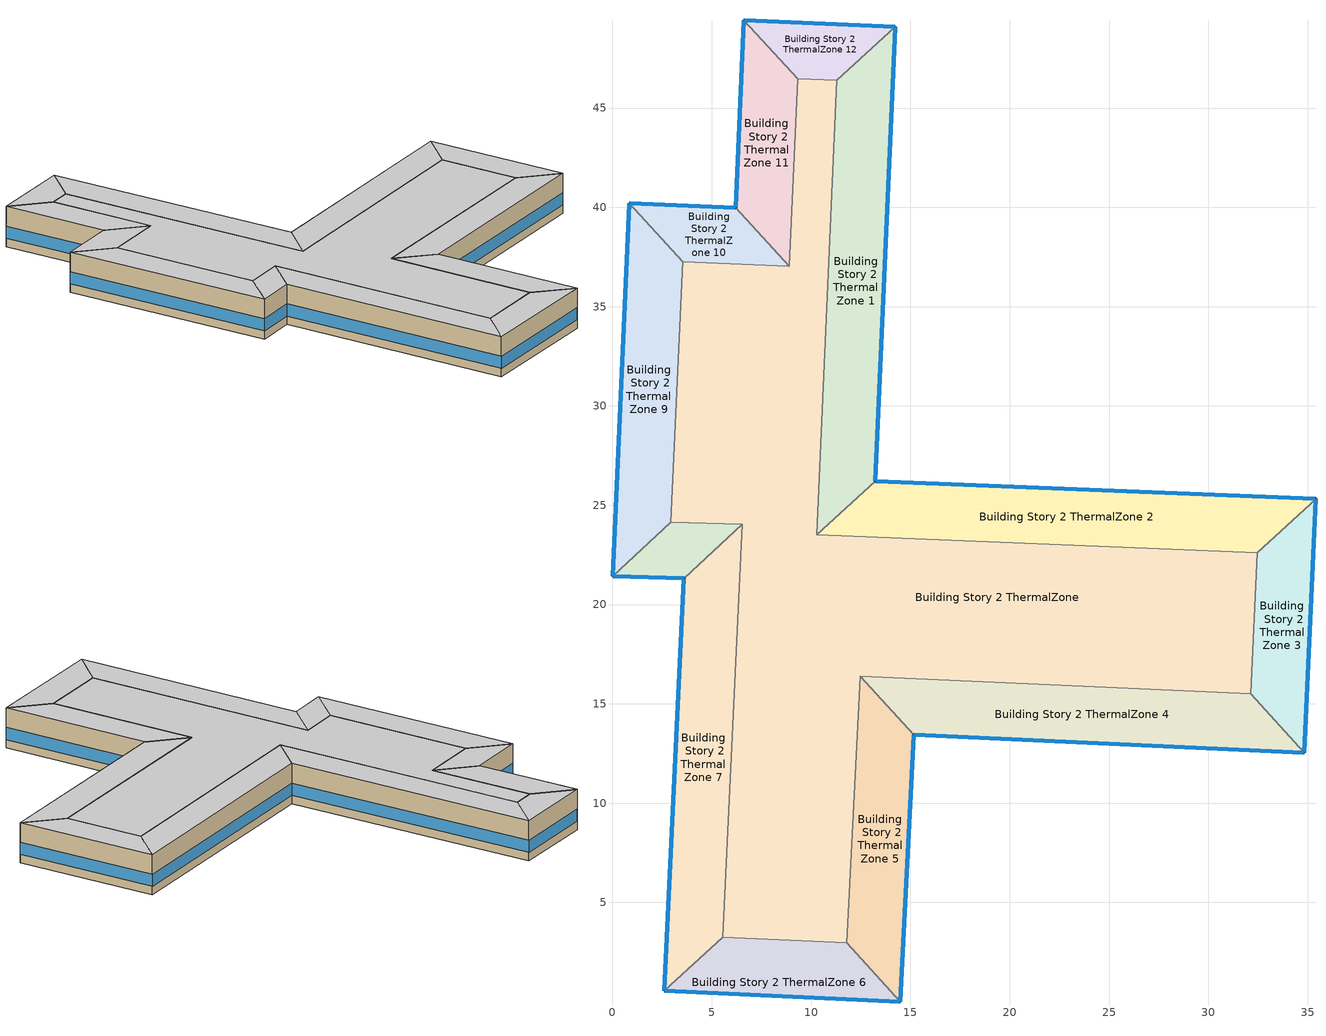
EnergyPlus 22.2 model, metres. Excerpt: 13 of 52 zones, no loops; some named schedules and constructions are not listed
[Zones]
Building Story 2 ThermalZone
 floor adiabatic (Typical Interior Ceiling): 11.29,46.39 10.29,23.5 32.47,22.62 32.14,15.5 12.46,16.4 11.8,2.96 5.56,3.25 6.54,24.04 2.93,24.15 3.54,37.26 8.9,37.03 9.32,46.47 z3.6
 wall adiabatic (Typical Interior Wall): 10.29,23.5 11.29,46.39 9.32,46.47 8.9,37.03 3.54,37.26 2.93,24.15 6.54,24.04 5.56,3.25 11.8,2.96 12.46,16.4 32.14,15.5 32.47,22.62 10.29,23.5 z3.6:7.2
 ceiling adiabatic (Typical Interior Ceiling): 9.32,46.47 8.9,37.03 3.54,37.26 2.93,24.15 6.54,24.04 5.56,3.25 11.8,2.96 12.46,16.4 32.14,15.5 32.47,22.62 10.29,23.5 11.29,46.39 z7.2
Building Story 2 ThermalZone 1
 floor adiabatic (Typical Interior Floor): 14.23,49.09 13.23,26.21 10.29,23.5 11.29,46.39 z3.6
 wall outside (Typical Insulated Steel Framed Exterior Wall R-12.99): 13.23,26.21 14.23,49.09 z3.6:7.2
 wall adiabatic (Typical Interior Wall): 14.23,49.09 11.29,46.39 10.29,23.5 13.23,26.21 z3.6:7.2
 window (U 0.55 SHGC 0.25): 13.23,26.24 14.23,49.06 z4.36:5.44
 ceiling adiabatic (Typical Interior Ceiling): 11.29,46.39 10.29,23.5 13.23,26.21 14.23,49.09 z7.2
Building Story 2 ThermalZone 10
 floor adiabatic (Typical Interior Floor): 0.84,40.2 6.2,39.98 8.9,37.03 3.54,37.26 z3.6
 wall outside (Typical Insulated Steel Framed Exterior Wall R-12.99): 6.2,39.98 0.84,40.2 z3.6:7.2
 wall adiabatic (Typical Interior Wall): 0.84,40.2 3.54,37.26 8.9,37.03 6.2,39.98 z3.6:7.2
 window (U 0.55 SHGC 0.25): 6.17,39.98 0.86,40.2 z4.36:5.45
 ceiling adiabatic (Typical Interior Ceiling): 3.54,37.26 8.9,37.03 6.2,39.98 0.84,40.2 z7.2
Building Story 2 ThermalZone 11
 floor adiabatic (Typical Interior Floor): 6.2,39.98 6.62,49.42 9.32,46.47 8.9,37.03 z3.6
 wall outside (Typical Insulated Steel Framed Exterior Wall R-12.99): 6.62,49.42 6.2,39.98 z3.6:7.2
 wall adiabatic (Typical Interior Wall): 6.2,39.98 8.9,37.03 9.32,46.47 6.62,49.42 z3.6:7.2
 window (U 0.55 SHGC 0.25): 6.61,49.4 6.2,40.01 z4.36:5.45
 ceiling adiabatic (Typical Interior Ceiling): 8.9,37.03 9.32,46.47 6.62,49.42 6.2,39.98 z7.2
Building Story 2 ThermalZone 12
 floor adiabatic (Typical Interior Floor): 6.62,49.42 14.23,49.09 11.29,46.39 9.32,46.47 z3.6
 wall outside (Typical Insulated Steel Framed Exterior Wall R-12.99): 14.23,49.09 6.62,49.42 z3.6:7.2
 wall adiabatic (Typical Interior Wall): 6.62,49.42 9.32,46.47 11.29,46.39 14.23,49.09 z3.6:7.2
 window (U 0.55 SHGC 0.25): 14.21,49.09 6.64,49.42 z4.36:5.45
 ceiling adiabatic (Typical Interior Ceiling): 9.32,46.47 11.29,46.39 14.23,49.09 6.62,49.42 z7.2
Building Story 2 ThermalZone 2
 floor adiabatic (Typical Interior Floor): 13.23,26.21 35.42,25.32 32.47,22.62 10.29,23.5 z3.6
 wall outside (Typical Insulated Steel Framed Exterior Wall R-12.99): 35.42,25.32 13.23,26.21 z3.6:7.2
 wall adiabatic (Typical Interior Wall): 13.23,26.21 10.29,23.5 32.47,22.62 35.42,25.32 z3.6:7.2
 window (U 0.55 SHGC 0.25): 35.39,25.32 13.26,26.21 z4.36:5.44
 ceiling adiabatic (Typical Interior Ceiling): 10.29,23.5 32.47,22.62 35.42,25.32 13.23,26.21 z7.2
Building Story 2 ThermalZone 3
 floor adiabatic (Typical Interior Floor): 35.42,25.32 34.83,12.55 32.14,15.5 32.47,22.62 z3.6
 wall outside (Typical Insulated Steel Framed Exterior Wall R-12.99): 34.83,12.55 35.42,25.32 z3.6:7.2
 wall adiabatic (Typical Interior Wall): 35.42,25.32 32.47,22.62 32.14,15.5 34.83,12.55 z3.6:7.2
 window (U 0.55 SHGC 0.25): 34.83,12.58 35.42,25.3 z4.36:5.45
 ceiling adiabatic (Typical Interior Ceiling): 32.47,22.62 32.14,15.5 34.83,12.55 35.42,25.32 z7.2
Building Story 2 ThermalZone 4
 floor adiabatic (Typical Interior Floor): 34.83,12.55 15.16,13.44 12.46,16.4 32.14,15.5 z3.6
 wall outside (Typical Insulated Steel Framed Exterior Wall R-12.99): 15.16,13.44 34.83,12.55 z3.6:7.2
 wall adiabatic (Typical Interior Wall): 34.83,12.55 32.14,15.5 12.46,16.4 15.16,13.44 z3.6:7.2
 window (U 0.55 SHGC 0.25): 15.18,13.44 34.81,12.55 z4.36:5.44
 ceiling adiabatic (Typical Interior Ceiling): 32.14,15.5 12.46,16.4 15.16,13.44 34.83,12.55 z7.2
Building Story 2 ThermalZone 5
 floor adiabatic (Typical Interior Floor): 15.16,13.44 14.49,0 11.8,2.96 12.46,16.4 z3.6
 wall outside (Typical Insulated Steel Framed Exterior Wall R-12.99): 14.49,0 15.16,13.44 z3.6:7.2
 wall adiabatic (Typical Interior Wall): 15.16,13.44 12.46,16.4 11.8,2.96 14.49,0 z3.6:7.2
 window (U 0.55 SHGC 0.25): 14.49,0.03 15.15,13.41 z4.36:5.45
 ceiling adiabatic (Typical Interior Ceiling): 12.46,16.4 11.8,2.96 14.49,0 15.16,13.44 z7.2
Building Story 2 ThermalZone 6
 floor adiabatic (Typical Interior Floor): 14.49,0 2.6,0.56 5.56,3.25 11.8,2.96 z3.6
 wall outside (Typical Insulated Steel Framed Exterior Wall R-12.99): 2.6,0.56 14.49,0 z3.6:7.2
 wall adiabatic (Typical Interior Wall): 14.49,0 11.8,2.96 5.56,3.25 2.6,0.56 z3.6:7.2
 window (U 0.55 SHGC 0.25): 2.62,0.55 14.46,0 z4.36:5.45
 ceiling adiabatic (Typical Interior Ceiling): 11.8,2.96 5.56,3.25 2.6,0.56 14.49,0 z7.2
Building Story 2 ThermalZone 7
 floor adiabatic (Typical Interior Floor): 2.6,0.56 3.6,21.32 6.54,24.04 5.56,3.25 z3.6
 wall outside (Typical Insulated Steel Framed Exterior Wall R-12.99): 3.6,21.32 2.6,0.56 z3.6:7.2
 wall adiabatic (Typical Interior Wall): 2.6,0.56 5.56,3.25 6.54,24.04 3.6,21.32 z3.6:7.2
 window (U 0.55 SHGC 0.25): 3.6,21.3 2.6,0.58 z4.36:5.44
 ceiling adiabatic (Typical Interior Ceiling): 5.56,3.25 6.54,24.04 3.6,21.32 2.6,0.56 z7.2
Building Story 2 ThermalZone 8
 floor adiabatic (Typical Interior Floor): 3.6,21.32 0,21.43 2.93,24.15 6.54,24.04 z3.6
 wall outside (Typical Insulated Steel Framed Exterior Wall R-12.99): 0,21.43 3.6,21.32 z3.6:7.2
 wall adiabatic (Typical Interior Wall): 3.6,21.32 6.54,24.04 2.93,24.15 0,21.43 z3.6:7.2
 window (U 0.55 SHGC 0.25): 0.03,21.43 3.58,21.32 z4.36:5.46
 ceiling adiabatic (Typical Interior Ceiling): 6.54,24.04 2.93,24.15 0,21.43 3.6,21.32 z7.2
Building Story 2 ThermalZone 9
 floor adiabatic (Typical Interior Floor): 0,21.43 0.84,40.2 3.54,37.26 2.93,24.15 z3.6
 wall outside (Typical Insulated Steel Framed Exterior Wall R-12.99): 0.84,40.2 0,21.43 z3.6:7.2
 wall adiabatic (Typical Interior Wall): 0,21.43 2.93,24.15 3.54,37.26 0.84,40.2 z3.6:7.2
 window (U 0.55 SHGC 0.25): 0.84,40.18 0,21.46 z4.36:5.44
 ceiling adiabatic (Typical Interior Ceiling): 2.93,24.15 3.54,37.26 0.84,40.2 0,21.43 z7.2
[SpaceList]
Story Ground Blended Space Type: Building Story 1 Space 1, Building Story 1 Space 2, Building Story 1 Space 4, Building Story 1 Space 5, Building Story 1 Space 8, Building Story 1 Space 9, Building Story 1 Space 10, Building Story 1 Space 11, Building Story 1 Space 12, Building Story 1 Space 7, Building Story 1 Space 3, Building Story 1 Space, Building Story 1 Space 6
[Lights] Zone or ZoneList or Space or SpaceList=Story Ground Blended Space Type; Design Level Calculation Method=Watts/Area; Return Air Fraction=0; Fraction Visible=0.2; Fraction Replaceable=1
Name | Schedule | Watts per Zone Floor Area {W/m2} | Fraction Radiant
Office OfficeLarge Data Center Lights 1 | OfficeLarge BLDG_LIGHT_SCH_2013 | 0.132749 | 0.7
Office OfficeLarge Main Data Center Lights 1 | OfficeLarge BLDG_LIGHT_SCH_2013 | 0.238666 | 0.7
SecondarySchool Auditorium Lights 1 | SchoolSecondary BLDG_LIGHT_SCH_2013 | 0.820262 | 0.37
SecondarySchool Cafeteria Lights 1 | SchoolSecondary BLDG_LIGHT_SCH_2013 | 0.535655 | 0.37
SecondarySchool ComputerRoom Lights 1 | SchoolSecondary BLDG_LIGHT_CLASSROOM_SCH_2013 | 1.56003 | 0.37
SecondarySchool Gym Lights 1 | SchoolSecondary BLDG_LIGHT_GYM_SCH_2013 | 1.52954 | 0.37
SecondarySchool Kitchen Lights 1 | SchoolSecondary BLDG_LIGHT_SCH_2013 | 0.343842 | 0.37
SecondarySchool Library Lights 1 | SchoolSecondary BLDG_LIGHT_LIBRARY_SCH_2013 | 1.31882 | 0.37
SecondarySchool Lobby Lights 1 | SchoolSecondary BLDG_LIGHT_LOBBYFLR1_SCH_2013 | 0.497551 | 0.37
SecondarySchool Mechanical Lights 1 | SchoolSecondary BLDG_LIGHT_MECHANICAL_SCH_2013 | 0.378666 | 0.37
SecondarySchool Office Lights 1 | SchoolSecondary BLDG_LIGHT_OFFICE_SCH_2013 | 1.55706 | 0.37
SecondarySchool Restroom Lights 1 | SchoolSecondary BLDG_LIGHT_BATH_SCH_2013 | 0.541778 | 0.37
[People] Zone or ZoneList or Space or SpaceList=Story Ground Blended Space Type; Number of People Calculation Method=People/Area; Fraction Radiant=0.3; Activity Level Schedule=SchoolSecondary ACTIVITY_SCH; Enable ASHRAE 55 Comfort Warnings=Yes; Mean Radiant Temperature Calculation Type=ZoneAveraged; Work Efficiency Schedule=Work Efficiency Schedule; Clothing Insulation Schedule=Clothing Schedule; Air Velocity Schedule=Air Velocity Schedule; Thermal Comfort Model 1 Type=Fanger
Name | Number of People Schedule | People per Floor Area {person/m2}
SecondarySchool Auditorium People 1 | SchoolSecondary BLDG_OCC_SCH_Auditorium | 0.1953
SecondarySchool Cafeteria People 1 | SchoolSecondary BLDG_OCC_SCH_Cafeteria | 0.0824085
SecondarySchool ComputerRoom People 1 | SchoolSecondary BLDG_OCC_SCH_Extend | 0.044033
SecondarySchool Gym People 1 | SchoolSecondary BLDG_OCC_SCH_Gym | 0.063731
SecondarySchool Kitchen People 1 | SchoolSecondary BLDG_OCC_SCH | 0.00432787
SecondarySchool Library People 1 | SchoolSecondary BLDG_OCC_SCH | 0.0110825
SecondarySchool Office People 1 | SchoolSecondary BLDG_OCC_SCH_Offices | 0.00701376
[ElectricEquipment] Zone or ZoneList or Space or SpaceList=Story Ground Blended Space Type; Design Level Calculation Method=Watts/Area
Name | Schedule | Watts per Zone Floor Area {W/m2} | Fraction Radiant | Fraction Latent | Fraction Lost
2 Elevator Fans | Elevator Schedule 3 | 0.0747747 | 0.5
2 Elevator Lift Motors | Elevator Schedule 1 | 38.7791 | 0 | 0 | 1
2 Elevator Lights | Elevator Schedule 2 | 0.0781344 | 0.5
Office OfficeLarge Data Center Elec Equip 1 | DataCenter_EQUIP_SCH | 3.23778 | 0.5 | 0 | 0
Office OfficeLarge Main Data Center Elec Equip 1 | DataCenter_EQUIP_SCH | 13.0975 | 0.5 | 0 | 0
SecondarySchool Auditorium Elec Equip 1 | SchoolSecondary BLDG_EQUIP_SCH_2013 | 0.598921 | 0.5 | 0 | 0
SecondarySchool Cafeteria Elec Equip 1 | SchoolSecondary KITCHEN_ELEC_EQUIP_SCH | 5.89221 | 0.5 | 0 | 0
SecondarySchool ComputerRoom Elec Equip 1 | SchoolSecondary BLDG_EQUIP_SCH_2013 | 2.33752 | 0.5 | 0 | 0
SecondarySchool Gym Elec Equip 1 | SchoolSecondary BLDG_EQUIP_SCH_2013 | 0.977208 | 0.5 | 0 | 0
SecondarySchool Kitchen Elec Equip 1 | SchoolSecondary KITCHEN_ELEC_EQUIP_SCH | 5.86805 | 0.3 | 0.25 | 0.2
SecondarySchool Library Elec Equip 1 | SchoolSecondary BLDG_EQUIP_SCH_2013 | 1.03067 | 0.5 | 0 | 0
SecondarySchool Lobby Elec Equip 1; SecondarySchool Restroom Elec Equip 1 | SchoolSecondary BLDG_EQUIP_SCH_2013 | 0.204549 | 0.5 | 0 | 0
SecondarySchool Mechanical Elec Equip 1 | SchoolSecondary BLDG_EQUIP_SCH_2013 | 0.333587 | 0.5 | 0 | 0
SecondarySchool Office Elec Equip 1 | SchoolSecondary BLDG_EQUIP_SCH_2013 | 1.40275 | 0.5 | 0 | 0
[GasEquipment]
SecondarySchool Kitchen Gas Equip 1: Zone or ZoneList or Space or SpaceList=Story Ground Blended Space Type; Schedule=SchoolSecondary KITCHEN_GAS_EQUIP_SCH; Design Level Calculation Method=Watts/Area; Power per Zone Floor Area {W/m2}=44.3139; Fraction Latent=0.1; Fraction Radiant=0.2; Fraction Lost=0.7
[ZoneInfiltration:DesignFlowRate] Zone or ZoneList or Space or SpaceList=Story Ground Blended Space Type; Schedule=Always On Discrete; Design Flow Rate Calculation Method=Flow/ExteriorArea; Constant Term Coefficient=0; Temperature Term Coefficient=0; Velocity Term Coefficient=0.224; Velocity Squared Term Coefficient=0
Name | Flow Rate per Exterior Surface Area {m3/s-m2}
SecondarySchool Auditorium A  - Story Ground Infiltration; SecondarySchool Auditorium C  - Story Ground Infiltration | 2.06687e-05
SecondarySchool Cafeteria A  - Story Ground Infiltration; SecondarySchool Cafeteria C  - Story Ground Infiltration | 1.3082e-05
SecondarySchool ComputerRoom A  - Story Ground Infiltration; SecondarySchool ComputerRoom C  - Story Ground Infiltration | 1.99715e-05
SecondarySchool Gym A  - Story Ground Infiltration; SecondarySchool Gym C  - Story Ground Infiltration | 1.15561e-05
SecondarySchool Gym A end_a - Story Ground Infiltration; SecondarySchool Gym C end_a - Story Ground Infiltration | 4.43343e-05
SecondarySchool Gym B end_a - Story Ground Infiltration; SecondarySchool Office B  - Story Ground Infiltration | 6.95803e-05
SecondarySchool Kitchen A  - Story Ground Infiltration; SecondarySchool Kitchen C  - Story Ground Infiltration | 4.51102e-06
SecondarySchool Library A  - Story Ground Infiltration; SecondarySchool Library C  - Story Ground Infiltration | 1.7593e-05
SecondarySchool Lobby A  - Story Ground Infiltration; SecondarySchool Lobby C  - Story Ground Infiltration; SecondarySchool Restroom A  - Story Ground Infiltration; SecondarySchool Restroom C  - Story Ground Infiltration | 8.77599e-06
SecondarySchool Mechanical A  - Story Ground Infiltration; SecondarySchool Mechanical C  - Story Ground Infiltration | 1.43122e-05
SecondarySchool Office A  - Story Ground Infiltration; SecondarySchool Office C  - Story Ground Infiltration | 4.44352e-05
[Schedule:Day:Interval]
SchoolSecondary BLDG_LIGHT_SCH_2013 Wkdy Day; SchoolSecondary BLDG_LIGHT_SCH_2013 Wkdy Day 2; SchoolSecondary BLDG_LIGHT_MECHANICAL_SCH_2013 Wkdy Day; SchoolSecondary BLDG_LIGHT_MECHANICAL_SCH_2013 Wkdy Day 2: No, 07:00, 0.1773, 21:00, 0.9, 24:00, 0.1773
SchoolSecondary BLDG_LIGHT_SCH_2013 Wknd Day; SchoolSecondary BLDG_LIGHT_SCH_2013 Wknd Day 1; SchoolSecondary BLDG_LIGHT_SCH_2013 Default; SchoolSecondary BLDG_LIGHT_CLASSROOM_SCH_2013 Wknd Day; SchoolSecondary BLDG_LIGHT_CLASSROOM_SCH_2013 Wknd Day 1; SchoolSecondary BLDG_LIGHT_CLASSROOM_SCH_2013 Default; SchoolSecondary BLDG_LIGHT_GYM_SCH_2013 Wknd Day; SchoolSecondary BLDG_LIGHT_GYM_SCH_2013 Wknd Day 1; SchoolSecondary BLDG_LIGHT_GYM_SCH_2013 Default; SchoolSecondary BLDG_LIGHT_LIBRARY_SCH_2013 Wknd Day; SchoolSecondary BLDG_LIGHT_LIBRARY_SCH_2013 Wknd Day 1; SchoolSecondary BLDG_LIGHT_LIBRARY_SCH_2013 Default; SchoolSecondary BLDG_LIGHT_LOBBYFLR1_SCH_2013 Wknd Day; SchoolSecondary BLDG_LIGHT_LOBBYFLR1_SCH_2013 Wknd Day 1; SchoolSecondary BLDG_LIGHT_LOBBYFLR1_SCH_2013 Default; SchoolSecondary BLDG_LIGHT_MECHANICAL_SCH_2013 Wknd Day; SchoolSecondary BLDG_LIGHT_MECHANICAL_SCH_2013 Wknd Day 1; SchoolSecondary BLDG_LIGHT_MECHANICAL_SCH_2013 Default; SchoolSecondary BLDG_LIGHT_OFFICE_SCH_2013 Wknd Day; SchoolSecondary BLDG_LIGHT_OFFICE_SCH_2013 Wknd Day 1; SchoolSecondary BLDG_LIGHT_OFFICE_SCH_2013 Default; SchoolSecondary BLDG_LIGHT_BATH_SCH_2013 Wknd Day; SchoolSecondary BLDG_LIGHT_BATH_SCH_2013 Wknd Day 1; SchoolSecondary BLDG_LIGHT_BATH_SCH_2013 Default; SchoolSecondary BLDG_LIGHT_CORRIDOR_SCH_2013 Wknd Day; SchoolSecondary BLDG_LIGHT_CORRIDOR_SCH_2013 Wknd Day 1; SchoolSecondary BLDG_LIGHT_CORRIDOR_SCH_2013 Default: No, 24:00, 0.1773
SchoolSecondary BLDG_LIGHT_SCH_2013 Wkdy Day 1; SchoolSecondary BLDG_LIGHT_MECHANICAL_SCH_2013 Wkdy Day 1: No, 08:00, 0.1773, 20:00, 0.5, 24:00, 0.1773
SchoolSecondary BLDG_LIGHT_SCH_2013 Summer Design Day; SchoolSecondary BLDG_LIGHT_CLASSROOM_SCH_2013 Summer Design Day; SchoolSecondary BLDG_LIGHT_GYM_SCH_2013 Summer Design Day; SchoolSecondary BLDG_LIGHT_LIBRARY_SCH_2013 Summer Design Day; SchoolSecondary BLDG_LIGHT_LOBBYFLR1_SCH_2013 Summer Design Day; SchoolSecondary BLDG_LIGHT_MECHANICAL_SCH_2013 Summer Design Day; SchoolSecondary BLDG_LIGHT_OFFICE_SCH_2013 Summer Design Day; SchoolSecondary BLDG_LIGHT_BATH_SCH_2013 Summer Design Day; 72 space(s) Occ Sch Summer Design Day 3; 72 space(s) Occ Sch Winter Design Day 3; 72 space(s) Occ Sch Summer Design Day 1; 72 space(s) Occ Sch Winter Design Day 1; 72 space(s) Occ Sch Summer Design Day 2; 72 space(s) Occ Sch Winter Design Day 2; DataCenter_EQUIP_SCH Wknd|Wkdy|Hol Day 3; DataCenter_EQUIP_SCH Wknd|Wkdy|Hol Day 7; DataCenter_EQUIP_SCH Wknd|Wkdy|Hol Day 11; DataCenter_EQUIP_SCH Summer Design Day; SchoolSecondary BLDG_LIGHT_CORRIDOR_SCH_2013 Summer Design Day: No, 24:00, 1
SchoolSecondary BLDG_LIGHT_SCH_2013 Winter Design Day; SchoolSecondary BLDG_LIGHT_CLASSROOM_SCH_2013 Winter Design Day; SchoolSecondary BLDG_LIGHT_GYM_SCH_2013 Winter Design Day; SchoolSecondary BLDG_LIGHT_LIBRARY_SCH_2013 Winter Design Day; SchoolSecondary BLDG_LIGHT_LOBBYFLR1_SCH_2013 Winter Design Day; SchoolSecondary BLDG_LIGHT_MECHANICAL_SCH_2013 Winter Design Day; SchoolSecondary BLDG_LIGHT_OFFICE_SCH_2013 Winter Design Day; SchoolSecondary BLDG_LIGHT_BATH_SCH_2013 Winter Design Day; SchoolSecondary BLDG_OCC_SCH_Auditorium Wknd Day; SchoolSecondary BLDG_OCC_SCH_Auditorium Wknd Day 1; SchoolSecondary BLDG_OCC_SCH_Auditorium Default; SchoolSecondary BLDG_OCC_SCH_Auditorium Winter Design Day; SchoolSecondary BLDG_OCC_SCH_Cafeteria Wknd Day; SchoolSecondary BLDG_OCC_SCH_Cafeteria Wknd Day 1; SchoolSecondary BLDG_OCC_SCH_Cafeteria Default; SchoolSecondary BLDG_OCC_SCH_Cafeteria Winter Design Day; SchoolSecondary BLDG_OCC_SCH_Extend Wknd Day; SchoolSecondary BLDG_OCC_SCH_Extend Wknd Day 1; SchoolSecondary BLDG_OCC_SCH_Extend Default; SchoolSecondary BLDG_OCC_SCH_Extend Winter Design Day; SchoolSecondary BLDG_OCC_SCH_Gym Wknd Day; SchoolSecondary BLDG_OCC_SCH_Gym Wknd Day 1; SchoolSecondary BLDG_OCC_SCH_Gym Default; SchoolSecondary BLDG_OCC_SCH_Gym Winter Design Day; SchoolSecondary BLDG_OCC_SCH Wknd Day; SchoolSecondary BLDG_OCC_SCH Wknd Day 1; SchoolSecondary BLDG_OCC_SCH Default; SchoolSecondary BLDG_OCC_SCH Winter Design Day; SchoolSecondary BLDG_OCC_SCH_Offices Wknd Day; SchoolSecondary BLDG_OCC_SCH_Offices Wknd Day 1; SchoolSecondary BLDG_OCC_SCH_Offices Default; SchoolSecondary BLDG_OCC_SCH_Offices Winter Design Day; Schedule Day 3; SchoolSecondary BLDG_LIGHT_CORRIDOR_SCH_2013 Winter Design Day: No, 24:00, 0
SchoolSecondary BLDG_LIGHT_CLASSROOM_SCH_2013 Wkdy Day; SchoolSecondary BLDG_LIGHT_CLASSROOM_SCH_2013 Wkdy Day 2: No, 07:00, 0.1773, 08:00, 0.9, 21:00, 0.598291, 24:00, 0.1773
SchoolSecondary BLDG_LIGHT_CLASSROOM_SCH_2013 Wkdy Day 1: No, 08:00, 0.1773, 20:00, 0.332384, 21:00, 0.117863, 24:00, 0.1773
SchoolSecondary BLDG_LIGHT_GYM_SCH_2013 Wkdy Day; SchoolSecondary BLDG_LIGHT_GYM_SCH_2013 Wkdy Day 2: No, 07:00, 0.1773, 08:00, 0.9, 21:00, 0.88182, 24:00, 0.1773
SchoolSecondary BLDG_LIGHT_GYM_SCH_2013 Wkdy Day 1: No, 08:00, 0.1773, 20:00, 0.4899, 21:00, 0.173719, 24:00, 0.1773
SchoolSecondary BLDG_LIGHT_LIBRARY_SCH_2013 Wkdy Day; SchoolSecondary BLDG_LIGHT_LIBRARY_SCH_2013 Wkdy Day 2: No, 07:00, 0.1773, 08:00, 0.9, 21:00, 0.8325, 24:00, 0.1773
SchoolSecondary BLDG_LIGHT_LIBRARY_SCH_2013 Wkdy Day 1: No, 08:00, 0.1773, 20:00, 0.4625, 21:00, 0.164002, 24:00, 0.1773
SchoolSecondary BLDG_LIGHT_LOBBYFLR1_SCH_2013 Wkdy Day; SchoolSecondary BLDG_LIGHT_LOBBYFLR1_SCH_2013 Wkdy Day 2: No, 07:00, 0.1773, 08:00, 0.9, 21:00, 0.855, 24:00, 0.1773
SchoolSecondary BLDG_LIGHT_LOBBYFLR1_SCH_2013 Wkdy Day 1: No, 08:00, 0.1773, 20:00, 0.475, 21:00, 0.168435, 24:00, 0.1773
SchoolSecondary BLDG_LIGHT_OFFICE_SCH_2013 Wkdy Day; SchoolSecondary BLDG_LIGHT_OFFICE_SCH_2013 Wkdy Day 2: No, 07:00, 0.1773, 08:00, 0.9, 21:00, 0.747958, 24:00, 0.1773
SchoolSecondary BLDG_LIGHT_OFFICE_SCH_2013 Wkdy Day 1: No, 08:00, 0.1773, 20:00, 0.415533, 21:00, 0.147348, 24:00, 0.1773
SchoolSecondary BLDG_LIGHT_BATH_SCH_2013 Wkdy Day; SchoolSecondary BLDG_LIGHT_BATH_SCH_2013 Wkdy Day 2: No, 07:00, 0.1773, 08:00, 0.9, 21:00, 0.594, 24:00, 0.1773
SchoolSecondary BLDG_LIGHT_BATH_SCH_2013 Wkdy Day 1: No, 08:00, 0.1773, 20:00, 0.33, 21:00, 0.117018, 24:00, 0.1773
SchoolSecondary BLDG_OCC_SCH_Auditorium Wkdy|SmrDsn Day; SchoolSecondary BLDG_OCC_SCH_Auditorium Wkdy|SmrDsn Day 2; SchoolSecondary BLDG_OCC_SCH_Auditorium Summer Design Day: No, 08:00, 0, 15:00, 0.25, 20:00, 0.95, 24:00, 0
SchoolSecondary BLDG_OCC_SCH_Auditorium Wkdy|SmrDsn Day 1: No, 08:00, 0, 17:00, 0.15, 19:00, 0.35, 24:00, 0
SchoolSecondary ACTIVITY_SCH Default; SchoolSecondary ACTIVITY_SCH Summer Design Day; SchoolSecondary ACTIVITY_SCH Winter Design Day: No, 24:00, 120
SchoolSecondary BLDG_OCC_SCH_Cafeteria Wkdy|SmrDsn Day; SchoolSecondary BLDG_OCC_SCH_Cafeteria Wkdy|SmrDsn Day 2; SchoolSecondary BLDG_OCC_SCH_Cafeteria Summer Design Day: No, 09:00, 0, 15:00, 0.95, 20:00, 0.35, 24:00, 0
SchoolSecondary BLDG_OCC_SCH_Cafeteria Wkdy|SmrDsn Day 1: No, 09:00, 0, 17:00, 0.15, 19:00, 0.35, 24:00, 0
SchoolSecondary BLDG_OCC_SCH_Extend Wkdy|SmrDsn Day; SchoolSecondary BLDG_OCC_SCH_Extend Wkdy|SmrDsn Day 2; SchoolSecondary BLDG_OCC_SCH_Extend Summer Design Day: No, 08:00, 0, 21:00, 0.95, 24:00, 0
SchoolSecondary BLDG_OCC_SCH_Extend Wkdy|SmrDsn Day 1: No, 08:00, 0, 21:00, 0.5, 24:00, 0
SchoolSecondary BLDG_OCC_SCH_Gym Wkdy|SmrDsn Day; SchoolSecondary BLDG_OCC_SCH_Gym Wkdy|SmrDsn Day 2; SchoolSecondary BLDG_OCC_SCH_Gym Summer Design Day: No, 08:00, 0, 16:00, 0.35, 21:00, 0.95, 24:00, 0
SchoolSecondary BLDG_OCC_SCH_Gym Wkdy|SmrDsn Day 1: No, 08:00, 0, 21:00, 0.35, 24:00, 0
SchoolSecondary BLDG_OCC_SCH Wkdy|SmrDsn Day; SchoolSecondary BLDG_OCC_SCH Wkdy|SmrDsn Day 2; SchoolSecondary BLDG_OCC_SCH Summer Design Day: No, 08:00, 0, 16:00, 0.95, 21:00, 0.15, 24:00, 0
SchoolSecondary BLDG_OCC_SCH Wkdy|SmrDsn Day 1: No, 08:00, 0, 21:00, 0.15, 24:00, 0
SchoolSecondary BLDG_OCC_SCH_Offices Wkdy|SmrDsn Day; SchoolSecondary BLDG_OCC_SCH_Offices Wkdy|SmrDsn Day 2; SchoolSecondary BLDG_OCC_SCH_Offices Summer Design Day: No, 08:00, 0, 17:00, 0.95, 21:00, 0.15, 24:00, 0
SchoolSecondary BLDG_OCC_SCH_Offices Wkdy|SmrDsn Day 1: No, 08:00, 0, 17:00, 0.5, 21:00, 0.15, 24:00, 0
72 space(s) Occ Sch Thursday 19; 72 space(s) Occ Sch Friday 19; 72 space(s) Occ Sch Default 3; 72 space(s) Occ Sch Tuesday 19; 72 space(s) Occ Sch Wednesday 19; 72 space(s) Occ Sch Tuesday 18; 72 space(s) Occ Sch Wednesday 18; 72 space(s) Occ Sch Thursday 18; 72 space(s) Occ Sch Friday 18; 72 space(s) Occ Sch Monday 16; 72 space(s) Occ Sch Tuesday 16; 72 space(s) Occ Sch Wednesday 16; 72 space(s) Occ Sch Thursday 16; 72 space(s) Occ Sch Friday 16; 72 space(s) Occ Sch Monday 14; 72 space(s) Occ Sch Wednesday 15; 72 space(s) Occ Sch Thursday 15; 72 space(s) Occ Sch Friday 15; 72 space(s) Occ Sch Monday 13; 72 space(s) Occ Sch Tuesday 15; 72 space(s) Occ Sch Thursday 14; 72 space(s) Occ Sch Friday 14; 72 space(s) Occ Sch Default 2; 72 space(s) Occ Sch Tuesday 14; 72 space(s) Occ Sch Wednesday 14; 72 space(s) Occ Sch Tuesday 13; 72 space(s) Occ Sch Wednesday 13; 72 space(s) Occ Sch Thursday 13; 72 space(s) Occ Sch Friday 13; 72 space(s) Occ Sch Monday 12; 72 space(s) Occ Sch Tuesday 11; 72 space(s) Occ Sch Wednesday 11; 72 space(s) Occ Sch Thursday 11; 72 space(s) Occ Sch Friday 11; 72 space(s) Occ Sch Monday 10; 72 space(s) Occ Sch Wednesday 10; 72 space(s) Occ Sch Thursday 10; 72 space(s) Occ Sch Friday 10; 72 space(s) Occ Sch Monday 9; 72 space(s) Occ Sch Tuesday 10: No, 05:00, 0, 07:00, 1, 08:00, 1, 09:00, 1, 11:00, 0, 13:00, 1, 14:00, 0, 15:00, 1, 16:00, 1, 17:00, 1, 18:00, 1, 19:00, 0, 20:00, 1, 21:00, 1, 22:00, 1, 24:00, 0
72 space(s) Occ Sch Saturday 3; 72 space(s) Occ Sch Saturday 2: No, 05:00, 0, 06:00, 1, 07:00, 0, 08:00, 1, 11:00, 0, 12:00, 1, 16:00, 0, 17:00, 1, 18:00, 0, 19:00, 1, 24:00, 0
72 space(s) Occ Sch Sunday 3; 72 space(s) Occ Sch Sunday 2: No, 05:00, 0, 06:00, 1, 17:00, 0, 18:00, 1, 24:00, 0
72 space(s) Occ Sch Wednesday 17; 72 space(s) Occ Sch Thursday 17; 72 space(s) Occ Sch Friday 17; 72 space(s) Occ Sch Monday 15; 72 space(s) Occ Sch Tuesday 17; 72 space(s) Occ Sch Wednesday 12; 72 space(s) Occ Sch Thursday 12; 72 space(s) Occ Sch Friday 12; 72 space(s) Occ Sch Monday 11; 72 space(s) Occ Sch Tuesday 12: No, 05:00, 0, 07:00, 1, 08:00, 1, 09:00, 1, 11:00, 0, 13:00, 1, 16:00, 0, 17:00, 1, 18:00, 1, 19:00, 1, 20:00, 0, 21:00, 1, 22:00, 1, 24:00, 0
72 space(s) Occ Sch Thursday 9; 72 space(s) Occ Sch Friday 9; 72 space(s) Occ Sch Default 1; 72 space(s) Occ Sch Tuesday 9; 72 space(s) Occ Sch Wednesday 9; 72 space(s) Occ Sch Wednesday 5; 72 space(s) Occ Sch Thursday 5; 72 space(s) Occ Sch Friday 5; 72 space(s) Occ Sch Monday 5; 72 space(s) Occ Sch Tuesday 5: No, 05:00, 0, 07:00, 0.00712919, 08:00, 0.41278, 09:00, 0.0670143, 11:00, 0, 13:00, 0.0320813, 14:00, 0, 15:00, 0.0748565, 16:00, 0.133316, 17:00, 0.0520431, 18:00, 0.0142584, 19:00, 0, 20:00, 0.183933, 21:00, 0.17823, 22:00, 0.00356459, 24:00, 0
72 space(s) Occ Sch Saturday 1: No, 05:00, 0, 06:00, 0.00712919, 07:00, 0, 08:00, 0.0142584, 11:00, 0, 12:00, 0.0142584, 16:00, 0, 17:00, 0.00356459, 18:00, 0, 19:00, 0.00356459, 24:00, 0
72 space(s) Occ Sch Sunday 1: No, 05:00, 0, 06:00, 0.00356459, 17:00, 0, 18:00, 0.00356459, 24:00, 0
72 space(s) Occ Sch Tuesday 8; 72 space(s) Occ Sch Wednesday 8; 72 space(s) Occ Sch Thursday 8; 72 space(s) Occ Sch Friday 8; 72 space(s) Occ Sch Monday 8; 72 space(s) Occ Sch Tuesday 6; 72 space(s) Occ Sch Wednesday 6; 72 space(s) Occ Sch Thursday 6; 72 space(s) Occ Sch Friday 6; 72 space(s) Occ Sch Monday 6: No, 05:00, 0, 07:00, 0.00712919, 08:00, 0.213163, 09:00, 0.0677273, 11:00, 0, 13:00, 0.0327943, 14:00, 0, 15:00, 0.0748565, 16:00, 0.0655885, 17:00, 0.0520431, 18:00, 0.0142584, 19:00, 0, 20:00, 0.183933, 21:00, 0.17823, 22:00, 0.00356459, 24:00, 0
72 space(s) Occ Sch Wednesday 7; 72 space(s) Occ Sch Thursday 7; 72 space(s) Occ Sch Friday 7; 72 space(s) Occ Sch Monday 7; 72 space(s) Occ Sch Tuesday 7: No, 05:00, 0, 07:00, 0.00712919, 08:00, 0.176804, 09:00, 0.0106938, 11:00, 0, 13:00, 0.0320813, 16:00, 0, 17:00, 0.00142584, 18:00, 0.0142584, 19:00, 0.0834115, 20:00, 0, 21:00, 0.0955311, 22:00, 0.00356459, 24:00, 0
DataCenter_EQUIP_SCH Wknd|Wkdy|Hol Day; DataCenter_EQUIP_SCH Wknd|Wkdy|Hol Day 4; DataCenter_EQUIP_SCH Wknd|Wkdy|Hol Day 8; DataCenter_EQUIP_SCH Winter Design Day 11: No, 24:00, 0.25
DataCenter_EQUIP_SCH Wknd|Wkdy|Hol Day 1; DataCenter_EQUIP_SCH Wknd|Wkdy|Hol Day 5; DataCenter_EQUIP_SCH Wknd|Wkdy|Hol Day 9: No, 24:00, 0.5
DataCenter_EQUIP_SCH Wknd|Wkdy|Hol Day 2; DataCenter_EQUIP_SCH Wknd|Wkdy|Hol Day 6; DataCenter_EQUIP_SCH Wknd|Wkdy|Hol Day 10: No, 24:00, 0.75
SchoolSecondary BLDG_EQUIP_SCH_2013 Wkdy Day; SchoolSecondary BLDG_EQUIP_SCH_2013 Wkdy Day 2: No, 08:00, 0.295624, 17:00, 0.90367, 21:00, 0.332931, 24:00, 0.295624
SchoolSecondary BLDG_EQUIP_SCH_2013 Default|Wknd Day; SchoolSecondary BLDG_EQUIP_SCH_2013 Default|Wknd Day 2; SchoolSecondary BLDG_EQUIP_SCH_2013 Default: No, 24:00, 0.295624
SchoolSecondary BLDG_EQUIP_SCH_2013 Wkdy Day 1: No, 08:00, 0.21116, 17:00, 0.475616, 21:00, 0.237808, 24:00, 0.21116
SchoolSecondary BLDG_EQUIP_SCH_2013 Default|Wknd Day 1: No, 24:00, 0.21116
SchoolSecondary BLDG_EQUIP_SCH_2013 Summer Design Day: No, 08:00, 0.35, 17:00, 0.95, 24:00, 0.35
SchoolSecondary BLDG_EQUIP_SCH_2013 Winter Design Day 2: No, 24:00, 0.35
SchoolSecondary KITCHEN_ELEC_EQUIP_SCH Wkdy Day; SchoolSecondary KITCHEN_ELEC_EQUIP_SCH Wkdy Day 1; SchoolSecondary KITCHEN_ELEC_EQUIP_SCH Wkdy Day 2; SchoolSecondary KITCHEN_ELEC_EQUIP_SCH Summer Design Day: No, 08:00, 0.1, 10:00, 0.15, 13:00, 0.25, 15:00, 0.15, 24:00, 0.1
SchoolSecondary KITCHEN_ELEC_EQUIP_SCH Wknd Day; SchoolSecondary KITCHEN_ELEC_EQUIP_SCH Wknd Day 1; SchoolSecondary KITCHEN_ELEC_EQUIP_SCH Default; SchoolSecondary KITCHEN_ELEC_EQUIP_SCH Winter Design Day: No, 24:00, 0.1
SchoolSecondary KITCHEN_GAS_EQUIP_SCH Wkdy|SmrDsn Day; SchoolSecondary KITCHEN_GAS_EQUIP_SCH Wkdy|SmrDsn Day 1; SchoolSecondary KITCHEN_GAS_EQUIP_SCH Wkdy|SmrDsn Day 2; SchoolSecondary KITCHEN_GAS_EQUIP_SCH Summer Design Day: No, 08:00, 0.02, 10:00, 0.15, 13:00, 0.2, 15:00, 0.1, 24:00, 0.02
SchoolSecondary KITCHEN_GAS_EQUIP_SCH Wknd Day; SchoolSecondary KITCHEN_GAS_EQUIP_SCH Wknd Day 1; SchoolSecondary KITCHEN_GAS_EQUIP_SCH Default; SchoolSecondary KITCHEN_GAS_EQUIP_SCH Winter Design Day: No, 24:00, 0.02
SchoolSecondary BLDG_LIGHT_CORRIDOR_SCH_2013 Wkdy Day; SchoolSecondary BLDG_LIGHT_CORRIDOR_SCH_2013 Wkdy Day 2: No, 07:00, 0.1773, 08:00, 0.9, 21:00, 0.551772, 24:00, 0.1773
SchoolSecondary BLDG_LIGHT_CORRIDOR_SCH_2013 Wkdy Day 1: No, 08:00, 0.1773, 20:00, 0.30654, 21:00, 0.108699, 24:00, 0.1773
[Schedule:Week:Daily]
SchoolSecondary BLDG_LIGHT_SCH_2013 Week Rule - Jan1-Jan3: SchoolSecondary BLDG_LIGHT_SCH_2013 Wkdy Day, SchoolSecondary BLDG_LIGHT_SCH_2013 Wkdy Day, SchoolSecondary BLDG_LIGHT_SCH_2013 Wkdy Day, SchoolSecondary BLDG_LIGHT_SCH_2013 Wkdy Day, SchoolSecondary BLDG_LIGHT_SCH_2013 Wkdy Day, SchoolSecondary BLDG_LIGHT_SCH_2013 Wkdy Day, SchoolSecondary BLDG_LIGHT_SCH_2013 Wknd Day, SchoolSecondary BLDG_LIGHT_SCH_2013 Default, SchoolSecondary BLDG_LIGHT_SCH_2013 Summer Design Day, SchoolSecondary BLDG_LIGHT_SCH_2013 Winter Design Day, SchoolSecondary BLDG_LIGHT_SCH_2013 Default, SchoolSecondary BLDG_LIGHT_SCH_2013 Default
SchoolSecondary BLDG_LIGHT_SCH_2013 Week Rule - Jan4-Jun27: SchoolSecondary BLDG_LIGHT_SCH_2013 Wknd Day, SchoolSecondary BLDG_LIGHT_SCH_2013 Wkdy Day, SchoolSecondary BLDG_LIGHT_SCH_2013 Wkdy Day, SchoolSecondary BLDG_LIGHT_SCH_2013 Wkdy Day, SchoolSecondary BLDG_LIGHT_SCH_2013 Wkdy Day, SchoolSecondary BLDG_LIGHT_SCH_2013 Wkdy Day, SchoolSecondary BLDG_LIGHT_SCH_2013 Wknd Day, SchoolSecondary BLDG_LIGHT_SCH_2013 Default, SchoolSecondary BLDG_LIGHT_SCH_2013 Summer Design Day, SchoolSecondary BLDG_LIGHT_SCH_2013 Winter Design Day, SchoolSecondary BLDG_LIGHT_SCH_2013 Default, SchoolSecondary BLDG_LIGHT_SCH_2013 Default
SchoolSecondary BLDG_LIGHT_SCH_2013 Week Rule - Jun28-Jul4: SchoolSecondary BLDG_LIGHT_SCH_2013 Wknd Day, SchoolSecondary BLDG_LIGHT_SCH_2013 Wkdy Day, SchoolSecondary BLDG_LIGHT_SCH_2013 Wkdy Day, SchoolSecondary BLDG_LIGHT_SCH_2013 Wkdy Day 1, SchoolSecondary BLDG_LIGHT_SCH_2013 Wkdy Day 1, SchoolSecondary BLDG_LIGHT_SCH_2013 Wkdy Day 1, SchoolSecondary BLDG_LIGHT_SCH_2013 Wknd Day 1, SchoolSecondary BLDG_LIGHT_SCH_2013 Default, SchoolSecondary BLDG_LIGHT_SCH_2013 Summer Design Day, SchoolSecondary BLDG_LIGHT_SCH_2013 Winter Design Day, SchoolSecondary BLDG_LIGHT_SCH_2013 Default, SchoolSecondary BLDG_LIGHT_SCH_2013 Default
SchoolSecondary BLDG_LIGHT_SCH_2013 Week Rule - Jul5-Aug29: SchoolSecondary BLDG_LIGHT_SCH_2013 Wknd Day 1, SchoolSecondary BLDG_LIGHT_SCH_2013 Wkdy Day 1, SchoolSecondary BLDG_LIGHT_SCH_2013 Wkdy Day 1, SchoolSecondary BLDG_LIGHT_SCH_2013 Wkdy Day 1, SchoolSecondary BLDG_LIGHT_SCH_2013 Wkdy Day 1, SchoolSecondary BLDG_LIGHT_SCH_2013 Wkdy Day 1, SchoolSecondary BLDG_LIGHT_SCH_2013 Wknd Day 1, SchoolSecondary BLDG_LIGHT_SCH_2013 Default, SchoolSecondary BLDG_LIGHT_SCH_2013 Summer Design Day, SchoolSecondary BLDG_LIGHT_SCH_2013 Winter Design Day, SchoolSecondary BLDG_LIGHT_SCH_2013 Default, SchoolSecondary BLDG_LIGHT_SCH_2013 Default
SchoolSecondary BLDG_LIGHT_SCH_2013 Week Rule - Aug30-Sep5: SchoolSecondary BLDG_LIGHT_SCH_2013 Wknd Day 1, SchoolSecondary BLDG_LIGHT_SCH_2013 Wkdy Day 1, SchoolSecondary BLDG_LIGHT_SCH_2013 Wkdy Day 2, SchoolSecondary BLDG_LIGHT_SCH_2013 Wkdy Day 2, SchoolSecondary BLDG_LIGHT_SCH_2013 Wkdy Day 2, SchoolSecondary BLDG_LIGHT_SCH_2013 Wkdy Day 2, SchoolSecondary BLDG_LIGHT_SCH_2013 Default, SchoolSecondary BLDG_LIGHT_SCH_2013 Default, SchoolSecondary BLDG_LIGHT_SCH_2013 Summer Design Day, SchoolSecondary BLDG_LIGHT_SCH_2013 Winter Design Day, SchoolSecondary BLDG_LIGHT_SCH_2013 Default, SchoolSecondary BLDG_LIGHT_SCH_2013 Default
SchoolSecondary BLDG_LIGHT_SCH_2013 Week Rule - Sep6-Dec31: SchoolSecondary BLDG_LIGHT_SCH_2013 Default, SchoolSecondary BLDG_LIGHT_SCH_2013 Wkdy Day 2, SchoolSecondary BLDG_LIGHT_SCH_2013 Wkdy Day 2, SchoolSecondary BLDG_LIGHT_SCH_2013 Wkdy Day 2, SchoolSecondary BLDG_LIGHT_SCH_2013 Wkdy Day 2, SchoolSecondary BLDG_LIGHT_SCH_2013 Wkdy Day 2, SchoolSecondary BLDG_LIGHT_SCH_2013 Default, SchoolSecondary BLDG_LIGHT_SCH_2013 Default, SchoolSecondary BLDG_LIGHT_SCH_2013 Summer Design Day, SchoolSecondary BLDG_LIGHT_SCH_2013 Winter Design Day, SchoolSecondary BLDG_LIGHT_SCH_2013 Default, SchoolSecondary BLDG_LIGHT_SCH_2013 Default
SchoolSecondary BLDG_LIGHT_GYM_SCH_2013 Week Rule - Jan1-Jan3: SchoolSecondary BLDG_LIGHT_GYM_SCH_2013 Wkdy Day, SchoolSecondary BLDG_LIGHT_GYM_SCH_2013 Wkdy Day, SchoolSecondary BLDG_LIGHT_GYM_SCH_2013 Wkdy Day, SchoolSecondary BLDG_LIGHT_GYM_SCH_2013 Wkdy Day, SchoolSecondary BLDG_LIGHT_GYM_SCH_2013 Wkdy Day, SchoolSecondary BLDG_LIGHT_GYM_SCH_2013 Wkdy Day, SchoolSecondary BLDG_LIGHT_GYM_SCH_2013 Wknd Day, SchoolSecondary BLDG_LIGHT_GYM_SCH_2013 Default, SchoolSecondary BLDG_LIGHT_GYM_SCH_2013 Summer Design Day, SchoolSecondary BLDG_LIGHT_GYM_SCH_2013 Winter Design Day, SchoolSecondary BLDG_LIGHT_GYM_SCH_2013 Default, SchoolSecondary BLDG_LIGHT_GYM_SCH_2013 Default
SchoolSecondary BLDG_LIGHT_GYM_SCH_2013 Week Rule - Jan4-Jun27: SchoolSecondary BLDG_LIGHT_GYM_SCH_2013 Wknd Day, SchoolSecondary BLDG_LIGHT_GYM_SCH_2013 Wkdy Day, SchoolSecondary BLDG_LIGHT_GYM_SCH_2013 Wkdy Day, SchoolSecondary BLDG_LIGHT_GYM_SCH_2013 Wkdy Day, SchoolSecondary BLDG_LIGHT_GYM_SCH_2013 Wkdy Day, SchoolSecondary BLDG_LIGHT_GYM_SCH_2013 Wkdy Day, SchoolSecondary BLDG_LIGHT_GYM_SCH_2013 Wknd Day, SchoolSecondary BLDG_LIGHT_GYM_SCH_2013 Default, SchoolSecondary BLDG_LIGHT_GYM_SCH_2013 Summer Design Day, SchoolSecondary BLDG_LIGHT_GYM_SCH_2013 Winter Design Day, SchoolSecondary BLDG_LIGHT_GYM_SCH_2013 Default, SchoolSecondary BLDG_LIGHT_GYM_SCH_2013 Default
SchoolSecondary BLDG_LIGHT_GYM_SCH_2013 Week Rule - Jun28-Jul4: SchoolSecondary BLDG_LIGHT_GYM_SCH_2013 Wknd Day, SchoolSecondary BLDG_LIGHT_GYM_SCH_2013 Wkdy Day, SchoolSecondary BLDG_LIGHT_GYM_SCH_2013 Wkdy Day, SchoolSecondary BLDG_LIGHT_GYM_SCH_2013 Wkdy Day 1, SchoolSecondary BLDG_LIGHT_GYM_SCH_2013 Wkdy Day 1, SchoolSecondary BLDG_LIGHT_GYM_SCH_2013 Wkdy Day 1, SchoolSecondary BLDG_LIGHT_GYM_SCH_2013 Wknd Day 1, SchoolSecondary BLDG_LIGHT_GYM_SCH_2013 Default, SchoolSecondary BLDG_LIGHT_GYM_SCH_2013 Summer Design Day, SchoolSecondary BLDG_LIGHT_GYM_SCH_2013 Winter Design Day, SchoolSecondary BLDG_LIGHT_GYM_SCH_2013 Default, SchoolSecondary BLDG_LIGHT_GYM_SCH_2013 Default
SchoolSecondary BLDG_LIGHT_GYM_SCH_2013 Week Rule - Jul5-Aug29: SchoolSecondary BLDG_LIGHT_GYM_SCH_2013 Wknd Day 1, SchoolSecondary BLDG_LIGHT_GYM_SCH_2013 Wkdy Day 1, SchoolSecondary BLDG_LIGHT_GYM_SCH_2013 Wkdy Day 1, SchoolSecondary BLDG_LIGHT_GYM_SCH_2013 Wkdy Day 1, SchoolSecondary BLDG_LIGHT_GYM_SCH_2013 Wkdy Day 1, SchoolSecondary BLDG_LIGHT_GYM_SCH_2013 Wkdy Day 1, SchoolSecondary BLDG_LIGHT_GYM_SCH_2013 Wknd Day 1, SchoolSecondary BLDG_LIGHT_GYM_SCH_2013 Default, SchoolSecondary BLDG_LIGHT_GYM_SCH_2013 Summer Design Day, SchoolSecondary BLDG_LIGHT_GYM_SCH_2013 Winter Design Day, SchoolSecondary BLDG_LIGHT_GYM_SCH_2013 Default, SchoolSecondary BLDG_LIGHT_GYM_SCH_2013 Default
SchoolSecondary BLDG_LIGHT_GYM_SCH_2013 Week Rule - Aug30-Sep5: SchoolSecondary BLDG_LIGHT_GYM_SCH_2013 Wknd Day 1, SchoolSecondary BLDG_LIGHT_GYM_SCH_2013 Wkdy Day 1, SchoolSecondary BLDG_LIGHT_GYM_SCH_2013 Wkdy Day 2, SchoolSecondary BLDG_LIGHT_GYM_SCH_2013 Wkdy Day 2, SchoolSecondary BLDG_LIGHT_GYM_SCH_2013 Wkdy Day 2, SchoolSecondary BLDG_LIGHT_GYM_SCH_2013 Wkdy Day 2, SchoolSecondary BLDG_LIGHT_GYM_SCH_2013 Default, SchoolSecondary BLDG_LIGHT_GYM_SCH_2013 Default, SchoolSecondary BLDG_LIGHT_GYM_SCH_2013 Summer Design Day, SchoolSecondary BLDG_LIGHT_GYM_SCH_2013 Winter Design Day, SchoolSecondary BLDG_LIGHT_GYM_SCH_2013 Default, SchoolSecondary BLDG_LIGHT_GYM_SCH_2013 Default
SchoolSecondary BLDG_LIGHT_GYM_SCH_2013 Week Rule - Sep6-Dec31: SchoolSecondary BLDG_LIGHT_GYM_SCH_2013 Default, SchoolSecondary BLDG_LIGHT_GYM_SCH_2013 Wkdy Day 2, SchoolSecondary BLDG_LIGHT_GYM_SCH_2013 Wkdy Day 2, SchoolSecondary BLDG_LIGHT_GYM_SCH_2013 Wkdy Day 2, SchoolSecondary BLDG_LIGHT_GYM_SCH_2013 Wkdy Day 2, SchoolSecondary BLDG_LIGHT_GYM_SCH_2013 Wkdy Day 2, SchoolSecondary BLDG_LIGHT_GYM_SCH_2013 Default, SchoolSecondary BLDG_LIGHT_GYM_SCH_2013 Default, SchoolSecondary BLDG_LIGHT_GYM_SCH_2013 Summer Design Day, SchoolSecondary BLDG_LIGHT_GYM_SCH_2013 Winter Design Day, SchoolSecondary BLDG_LIGHT_GYM_SCH_2013 Default, SchoolSecondary BLDG_LIGHT_GYM_SCH_2013 Default
SchoolSecondary BLDG_LIGHT_LIBRARY_SCH_2013 Week Rule - Jan1-Jan3: SchoolSecondary BLDG_LIGHT_LIBRARY_SCH_2013 Wkdy Day, SchoolSecondary BLDG_LIGHT_LIBRARY_SCH_2013 Wkdy Day, SchoolSecondary BLDG_LIGHT_LIBRARY_SCH_2013 Wkdy Day, SchoolSecondary BLDG_LIGHT_LIBRARY_SCH_2013 Wkdy Day, SchoolSecondary BLDG_LIGHT_LIBRARY_SCH_2013 Wkdy Day, SchoolSecondary BLDG_LIGHT_LIBRARY_SCH_2013 Wkdy Day, SchoolSecondary BLDG_LIGHT_LIBRARY_SCH_2013 Wknd Day, SchoolSecondary BLDG_LIGHT_LIBRARY_SCH_2013 Default, SchoolSecondary BLDG_LIGHT_LIBRARY_SCH_2013 Summer Design Day, SchoolSecondary BLDG_LIGHT_LIBRARY_SCH_2013 Winter Design Day, SchoolSecondary BLDG_LIGHT_LIBRARY_SCH_2013 Default, SchoolSecondary BLDG_LIGHT_LIBRARY_SCH_2013 Default
SchoolSecondary BLDG_LIGHT_LIBRARY_SCH_2013 Week Rule - Jan4-Jun27: SchoolSecondary BLDG_LIGHT_LIBRARY_SCH_2013 Wknd Day, SchoolSecondary BLDG_LIGHT_LIBRARY_SCH_2013 Wkdy Day, SchoolSecondary BLDG_LIGHT_LIBRARY_SCH_2013 Wkdy Day, SchoolSecondary BLDG_LIGHT_LIBRARY_SCH_2013 Wkdy Day, SchoolSecondary BLDG_LIGHT_LIBRARY_SCH_2013 Wkdy Day, SchoolSecondary BLDG_LIGHT_LIBRARY_SCH_2013 Wkdy Day, SchoolSecondary BLDG_LIGHT_LIBRARY_SCH_2013 Wknd Day, SchoolSecondary BLDG_LIGHT_LIBRARY_SCH_2013 Default, SchoolSecondary BLDG_LIGHT_LIBRARY_SCH_2013 Summer Design Day, SchoolSecondary BLDG_LIGHT_LIBRARY_SCH_2013 Winter Design Day, SchoolSecondary BLDG_LIGHT_LIBRARY_SCH_2013 Default, SchoolSecondary BLDG_LIGHT_LIBRARY_SCH_2013 Default
SchoolSecondary BLDG_LIGHT_LIBRARY_SCH_2013 Week Rule - Jun28-Jul4: SchoolSecondary BLDG_LIGHT_LIBRARY_SCH_2013 Wknd Day, SchoolSecondary BLDG_LIGHT_LIBRARY_SCH_2013 Wkdy Day, SchoolSecondary BLDG_LIGHT_LIBRARY_SCH_2013 Wkdy Day, SchoolSecondary BLDG_LIGHT_LIBRARY_SCH_2013 Wkdy Day 1, SchoolSecondary BLDG_LIGHT_LIBRARY_SCH_2013 Wkdy Day 1, SchoolSecondary BLDG_LIGHT_LIBRARY_SCH_2013 Wkdy Day 1, SchoolSecondary BLDG_LIGHT_LIBRARY_SCH_2013 Wknd Day 1, SchoolSecondary BLDG_LIGHT_LIBRARY_SCH_2013 Default, SchoolSecondary BLDG_LIGHT_LIBRARY_SCH_2013 Summer Design Day, SchoolSecondary BLDG_LIGHT_LIBRARY_SCH_2013 Winter Design Day, SchoolSecondary BLDG_LIGHT_LIBRARY_SCH_2013 Default, SchoolSecondary BLDG_LIGHT_LIBRARY_SCH_2013 Default
SchoolSecondary BLDG_LIGHT_LIBRARY_SCH_2013 Week Rule - Jul5-Aug29: SchoolSecondary BLDG_LIGHT_LIBRARY_SCH_2013 Wknd Day 1, SchoolSecondary BLDG_LIGHT_LIBRARY_SCH_2013 Wkdy Day 1, SchoolSecondary BLDG_LIGHT_LIBRARY_SCH_2013 Wkdy Day 1, SchoolSecondary BLDG_LIGHT_LIBRARY_SCH_2013 Wkdy Day 1, SchoolSecondary BLDG_LIGHT_LIBRARY_SCH_2013 Wkdy Day 1, SchoolSecondary BLDG_LIGHT_LIBRARY_SCH_2013 Wkdy Day 1, SchoolSecondary BLDG_LIGHT_LIBRARY_SCH_2013 Wknd Day 1, SchoolSecondary BLDG_LIGHT_LIBRARY_SCH_2013 Default, SchoolSecondary BLDG_LIGHT_LIBRARY_SCH_2013 Summer Design Day, SchoolSecondary BLDG_LIGHT_LIBRARY_SCH_2013 Winter Design Day, SchoolSecondary BLDG_LIGHT_LIBRARY_SCH_2013 Default, SchoolSecondary BLDG_LIGHT_LIBRARY_SCH_2013 Default
SchoolSecondary BLDG_LIGHT_LIBRARY_SCH_2013 Week Rule - Aug30-Sep5: SchoolSecondary BLDG_LIGHT_LIBRARY_SCH_2013 Wknd Day 1, SchoolSecondary BLDG_LIGHT_LIBRARY_SCH_2013 Wkdy Day 1, SchoolSecondary BLDG_LIGHT_LIBRARY_SCH_2013 Wkdy Day 2, SchoolSecondary BLDG_LIGHT_LIBRARY_SCH_2013 Wkdy Day 2, SchoolSecondary BLDG_LIGHT_LIBRARY_SCH_2013 Wkdy Day 2, SchoolSecondary BLDG_LIGHT_LIBRARY_SCH_2013 Wkdy Day 2, SchoolSecondary BLDG_LIGHT_LIBRARY_SCH_2013 Default, SchoolSecondary BLDG_LIGHT_LIBRARY_SCH_2013 Default, SchoolSecondary BLDG_LIGHT_LIBRARY_SCH_2013 Summer Design Day, SchoolSecondary BLDG_LIGHT_LIBRARY_SCH_2013 Winter Design Day, SchoolSecondary BLDG_LIGHT_LIBRARY_SCH_2013 Default, SchoolSecondary BLDG_LIGHT_LIBRARY_SCH_2013 Default
SchoolSecondary BLDG_LIGHT_LIBRARY_SCH_2013 Week Rule - Sep6-Dec31: SchoolSecondary BLDG_LIGHT_LIBRARY_SCH_2013 Default, SchoolSecondary BLDG_LIGHT_LIBRARY_SCH_2013 Wkdy Day 2, SchoolSecondary BLDG_LIGHT_LIBRARY_SCH_2013 Wkdy Day 2, SchoolSecondary BLDG_LIGHT_LIBRARY_SCH_2013 Wkdy Day 2, SchoolSecondary BLDG_LIGHT_LIBRARY_SCH_2013 Wkdy Day 2, SchoolSecondary BLDG_LIGHT_LIBRARY_SCH_2013 Wkdy Day 2, SchoolSecondary BLDG_LIGHT_LIBRARY_SCH_2013 Default, SchoolSecondary BLDG_LIGHT_LIBRARY_SCH_2013 Default, SchoolSecondary BLDG_LIGHT_LIBRARY_SCH_2013 Summer Design Day, SchoolSecondary BLDG_LIGHT_LIBRARY_SCH_2013 Winter Design Day, SchoolSecondary BLDG_LIGHT_LIBRARY_SCH_2013 Default, SchoolSecondary BLDG_LIGHT_LIBRARY_SCH_2013 Default
SchoolSecondary BLDG_LIGHT_LOBBYFLR1_SCH_2013 Week Rule - Jan1-Jan3: SchoolSecondary BLDG_LIGHT_LOBBYFLR1_SCH_2013 Wkdy Day, SchoolSecondary BLDG_LIGHT_LOBBYFLR1_SCH_2013 Wkdy Day, SchoolSecondary BLDG_LIGHT_LOBBYFLR1_SCH_2013 Wkdy Day, SchoolSecondary BLDG_LIGHT_LOBBYFLR1_SCH_2013 Wkdy Day, SchoolSecondary BLDG_LIGHT_LOBBYFLR1_SCH_2013 Wkdy Day, SchoolSecondary BLDG_LIGHT_LOBBYFLR1_SCH_2013 Wkdy Day, SchoolSecondary BLDG_LIGHT_LOBBYFLR1_SCH_2013 Wknd Day, SchoolSecondary BLDG_LIGHT_LOBBYFLR1_SCH_2013 Default, SchoolSecondary BLDG_LIGHT_LOBBYFLR1_SCH_2013 Summer Design Day, SchoolSecondary BLDG_LIGHT_LOBBYFLR1_SCH_2013 Winter Design Day, SchoolSecondary BLDG_LIGHT_LOBBYFLR1_SCH_2013 Default, SchoolSecondary BLDG_LIGHT_LOBBYFLR1_SCH_2013 Default
SchoolSecondary BLDG_LIGHT_LOBBYFLR1_SCH_2013 Week Rule - Jan4-Jun27: SchoolSecondary BLDG_LIGHT_LOBBYFLR1_SCH_2013 Wknd Day, SchoolSecondary BLDG_LIGHT_LOBBYFLR1_SCH_2013 Wkdy Day, SchoolSecondary BLDG_LIGHT_LOBBYFLR1_SCH_2013 Wkdy Day, SchoolSecondary BLDG_LIGHT_LOBBYFLR1_SCH_2013 Wkdy Day, SchoolSecondary BLDG_LIGHT_LOBBYFLR1_SCH_2013 Wkdy Day, SchoolSecondary BLDG_LIGHT_LOBBYFLR1_SCH_2013 Wkdy Day, SchoolSecondary BLDG_LIGHT_LOBBYFLR1_SCH_2013 Wknd Day, SchoolSecondary BLDG_LIGHT_LOBBYFLR1_SCH_2013 Default, SchoolSecondary BLDG_LIGHT_LOBBYFLR1_SCH_2013 Summer Design Day, SchoolSecondary BLDG_LIGHT_LOBBYFLR1_SCH_2013 Winter Design Day, SchoolSecondary BLDG_LIGHT_LOBBYFLR1_SCH_2013 Default, SchoolSecondary BLDG_LIGHT_LOBBYFLR1_SCH_2013 Default
SchoolSecondary BLDG_LIGHT_LOBBYFLR1_SCH_2013 Week Rule - Jun28-Jul4: SchoolSecondary BLDG_LIGHT_LOBBYFLR1_SCH_2013 Wknd Day, SchoolSecondary BLDG_LIGHT_LOBBYFLR1_SCH_2013 Wkdy Day, SchoolSecondary BLDG_LIGHT_LOBBYFLR1_SCH_2013 Wkdy Day, SchoolSecondary BLDG_LIGHT_LOBBYFLR1_SCH_2013 Wkdy Day 1, SchoolSecondary BLDG_LIGHT_LOBBYFLR1_SCH_2013 Wkdy Day 1, SchoolSecondary BLDG_LIGHT_LOBBYFLR1_SCH_2013 Wkdy Day 1, SchoolSecondary BLDG_LIGHT_LOBBYFLR1_SCH_2013 Wknd Day 1, SchoolSecondary BLDG_LIGHT_LOBBYFLR1_SCH_2013 Default, SchoolSecondary BLDG_LIGHT_LOBBYFLR1_SCH_2013 Summer Design Day, SchoolSecondary BLDG_LIGHT_LOBBYFLR1_SCH_2013 Winter Design Day, SchoolSecondary BLDG_LIGHT_LOBBYFLR1_SCH_2013 Default, SchoolSecondary BLDG_LIGHT_LOBBYFLR1_SCH_2013 Default
SchoolSecondary BLDG_LIGHT_LOBBYFLR1_SCH_2013 Week Rule - Jul5-Aug29: SchoolSecondary BLDG_LIGHT_LOBBYFLR1_SCH_2013 Wknd Day 1, SchoolSecondary BLDG_LIGHT_LOBBYFLR1_SCH_2013 Wkdy Day 1, SchoolSecondary BLDG_LIGHT_LOBBYFLR1_SCH_2013 Wkdy Day 1, SchoolSecondary BLDG_LIGHT_LOBBYFLR1_SCH_2013 Wkdy Day 1, SchoolSecondary BLDG_LIGHT_LOBBYFLR1_SCH_2013 Wkdy Day 1, SchoolSecondary BLDG_LIGHT_LOBBYFLR1_SCH_2013 Wkdy Day 1, SchoolSecondary BLDG_LIGHT_LOBBYFLR1_SCH_2013 Wknd Day 1, SchoolSecondary BLDG_LIGHT_LOBBYFLR1_SCH_2013 Default, SchoolSecondary BLDG_LIGHT_LOBBYFLR1_SCH_2013 Summer Design Day, SchoolSecondary BLDG_LIGHT_LOBBYFLR1_SCH_2013 Winter Design Day, SchoolSecondary BLDG_LIGHT_LOBBYFLR1_SCH_2013 Default, SchoolSecondary BLDG_LIGHT_LOBBYFLR1_SCH_2013 Default
